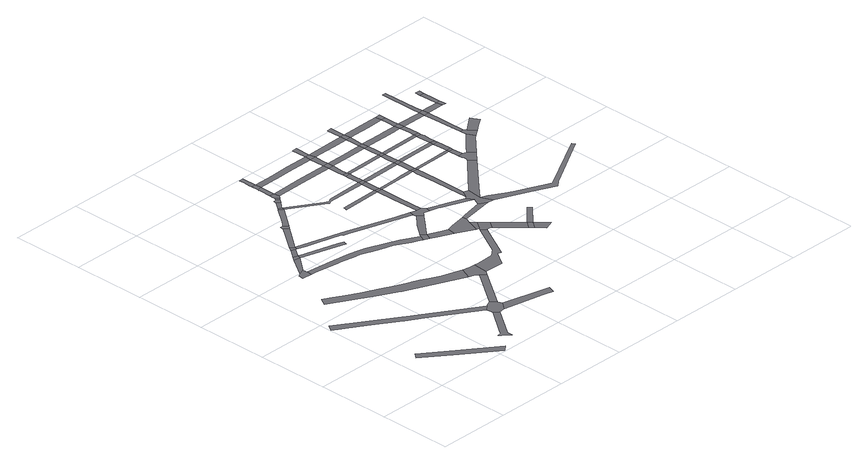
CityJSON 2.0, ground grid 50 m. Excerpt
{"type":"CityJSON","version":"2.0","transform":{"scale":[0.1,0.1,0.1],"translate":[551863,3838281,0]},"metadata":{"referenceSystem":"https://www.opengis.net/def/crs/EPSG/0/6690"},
"CityObjects":{
"road1":{"type":"Road","attributes":{"RoadStructureAttribute.sectionType":"1"},"geometry":[{"type":"MultiSurface","lod":"1","boundaries":[[[0,1,2,3,4,5]]]}]},
"road2":{"type":"Road","attributes":{"RoadStructureAttribute.sectionType":"1"},"geometry":[{"type":"MultiSurface","lod":"1","boundaries":[[[6,7,8,9,10,11,12,13,14,15,16]]]}]},
"road3":{"type":"Road","geometry":[{"type":"MultiSurface","lod":"1","boundaries":[[[17,18,19,20,21,22]]]}]},
"road4":{"type":"Road","attributes":{"RoadStructureAttribute.sectionType":"1"},"geometry":[{"type":"MultiSurface","lod":"1","boundaries":[[[23,24,25,26,27,28,29,30]]]}]},
"road5":{"type":"Road","attributes":{"RoadStructureAttribute.sectionType":"1"},"geometry":[{"type":"MultiSurface","lod":"1","boundaries":[[[31,18,17,32]]]}]},
"road6":{"type":"Road","attributes":{"RoadStructureAttribute.sectionType":"1"},"geometry":[{"type":"MultiSurface","lod":"1","boundaries":[[[33,34,35,36,37,38,39,40,41,42,43,44,45,46,47,48,49,50,51,52]]]}]},
"road7":{"type":"Road","geometry":[{"type":"MultiSurface","lod":"1","boundaries":[[[53,31,32,54]]]}]},
"road8":{"type":"Road","geometry":[{"type":"MultiSurface","lod":"1","boundaries":[[[55,56,16,15,57,23,30,58,59,60]]]}]},
"road9":{"type":"Road","attributes":{"RoadStructureAttribute.sectionType":"1"},"geometry":[{"type":"MultiSurface","lod":"1","boundaries":[[[61,53,54,62]]]}]},
"road10":{"type":"Road","geometry":[{"type":"MultiSurface","lod":"1","boundaries":[[[63,61,62,64,65]]]}]},
"road11":{"type":"Road","attributes":{"RoadStructureAttribute.sectionType":"1"},"geometry":[{"type":"MultiSurface","lod":"1","boundaries":[[[66,67,68,69,54,32]]]}]},
"road12":{"type":"Road","attributes":{"RoadStructureAttribute.sectionType":"1"},"geometry":[{"type":"MultiSurface","lod":"1","boundaries":[[[70,71,72,63,65,73,74]]]}]},
"road13":{"type":"Road","attributes":{"RoadStructureAttribute.sectionType":"1"},"geometry":[{"type":"MultiSurface","lod":"1","boundaries":[[[75,55,60,76]]]}]},
"road14":{"type":"Road","attributes":{"RoadStructureAttribute.sectionType":"1"},"geometry":[{"type":"MultiSurface","lod":"1","boundaries":[[[77,78,79,80,59,58]]]}]},
"road15":{"type":"Road","attributes":{"RoadStructureAttribute.sectionType":"1"},"geometry":[{"type":"MultiSurface","lod":"1","boundaries":[[[81,82,83,84,85,86,22,21,87,88,89,90,91,92,93,94,95,96,97,98,99]]]}]},
"road16":{"type":"Road","geometry":[{"type":"MultiSurface","lod":"1","boundaries":[[[100,70,74,101,102]]]}]},
"road17":{"type":"Road","geometry":[{"type":"MultiSurface","lod":"1","boundaries":[[[103,104,52,51,105,106,75,76,107,108]]]}]},
"road18":{"type":"Road","attributes":{"RoadStructureAttribute.sectionType":"1"},"geometry":[{"type":"MultiSurface","lod":"1","boundaries":[[[109,110,111,102,101,112,113]]]}]},
"road19":{"type":"Road","attributes":{"RoadStructureAttribute.sectionType":"1"},"geometry":[{"type":"MultiSurface","lod":"1","boundaries":[[[114,115,116,117,65,64,118,119,120,121,122,123,124,125]]]}]},
"road20":{"type":"Road","geometry":[{"type":"MultiSurface","lod":"1","boundaries":[[[126,109,113,127]]]}]},
"road21":{"type":"Road","attributes":{"RoadStructureAttribute.sectionType":"1"},"geometry":[{"type":"MultiSurface","lod":"1","boundaries":[[[128,126,127,129,130]]]}]},
"road22":{"type":"Road","geometry":[{"type":"MultiSurface","lod":"1","boundaries":[[[131,132,133,128,130,134]]]}]},
"road23":{"type":"Road","attributes":{"RoadStructureAttribute.sectionType":"1"},"geometry":[{"type":"MultiSurface","lod":"1","boundaries":[[[135,136,131,134,137]]]}]},
"road24":{"type":"Road","geometry":[{"type":"MultiSurface","lod":"1","boundaries":[[[138,99,98,139,140]]]}]},
"road25":{"type":"Road","geometry":[{"type":"MultiSurface","lod":"1","boundaries":[[[141,142,135,137,143,144]]]}]},
"road26":{"type":"Road","attributes":{"RoadStructureAttribute.sectionType":"1"},"geometry":[{"type":"MultiSurface","lod":"1","boundaries":[[[145,146,147,148,149,108,107,150,151,152,153]]]}]},
"road27":{"type":"Road","geometry":[{"type":"MultiSurface","lod":"1","boundaries":[[[154,155,156,157,141,144]]]}]},
"road28":{"type":"Road","geometry":[{"type":"MultiSurface","lod":"1","boundaries":[[[158,155,154,159]]]}]},
"road29":{"type":"Road","attributes":{"RoadStructureAttribute.sectionType":"1"},"geometry":[{"type":"MultiSurface","lod":"1","boundaries":[[[160,140,139,161,162,163]]]}]},
"road30":{"type":"Road","geometry":[{"type":"MultiSurface","lod":"1","boundaries":[[[164,165,166,167,158,159]]]}]},
"road31":{"type":"Road","attributes":{"RoadStructureAttribute.sectionType":"1"},"geometry":[{"type":"MultiSurface","lod":"1","boundaries":[[[168,169,170,171,138,140,172,173,174,175]]]}]},
"road32":{"type":"Road","attributes":{"RoadStructureAttribute.sectionType":"1"},"geometry":[{"type":"MultiSurface","lod":"1","boundaries":[[[176,177,178,127,113,179,180,181,182,183]]]}]},
"road33":{"type":"Road","attributes":{"RoadStructureAttribute.sectionType":"1"},"geometry":[{"type":"MultiSurface","lod":"1","boundaries":[[[184,185,186,163,162,187,188,189]]]}]},
"road34":{"type":"Road","attributes":{"RoadStructureAttribute.sectionType":"1"},"geometry":[{"type":"MultiSurface","lod":"1","boundaries":[[[190,191,192,193,194,195]]]}]},
"road35":{"type":"Road","geometry":[{"type":"MultiSurface","lod":"1","boundaries":[[[125,124,168,175,196,197,198,199,200]]]}]},
"road36":{"type":"Road","attributes":{"RoadStructureAttribute.sectionType":"1"},"geometry":[{"type":"MultiSurface","lod":"1","boundaries":[[[201,202,203,204,144,143,205,206]]]}]},
"road37":{"type":"Road","attributes":{"RoadStructureAttribute.sectionType":"1"},"geometry":[{"type":"MultiSurface","lod":"1","boundaries":[[[188,187,207,208]]]}]},
"road38":{"type":"Road","geometry":[{"type":"MultiSurface","lod":"1","boundaries":[[[208,207,145,153,209,210,211]]]}]},
"road39":{"type":"Road","attributes":{"RoadStructureAttribute.sectionType":"1"},"geometry":[{"type":"MultiSurface","lod":"1","boundaries":[[[212,213,214,159,154,215,216,217]]]}]},
"road40":{"type":"Road","attributes":{"RoadStructureAttribute.sectionType":"1"},"geometry":[{"type":"MultiSurface","lod":"1","boundaries":[[[195,218,200,199,219,220]]]}]},
"road41":{"type":"Road","attributes":{"RoadStructureAttribute.sectionType":"1"},"geometry":[{"type":"MultiSurface","lod":"1","boundaries":[[[211,210,221,222,223]]]}]},
"road42":{"type":"Road","geometry":[{"type":"MultiSurface","lod":"1","boundaries":[[[190,195,220,224]]]}]},
"road43":{"type":"Road","attributes":{"RoadStructureAttribute.sectionType":"1"},"geometry":[{"type":"MultiSurface","lod":"1","boundaries":[[[225,226,182,227,190,224]]]}]},
"road44":{"type":"Road","geometry":[{"type":"MultiSurface","lod":"1","boundaries":[[[183,182,226,228]]]}]},
"road45":{"type":"Road","attributes":{"RoadStructureAttribute.sectionType":"1"},"geometry":[{"type":"MultiSurface","lod":"1","boundaries":[[[229,230,198,197,231,232,233,234,235,236]]]}]},
"road46":{"type":"Road","geometry":[{"type":"MultiSurface","lod":"1","boundaries":[[[223,222,237,238]]]}]},
"road47":{"type":"Road","attributes":{"RoadStructureAttribute.sectionType":"1"},"geometry":[{"type":"MultiSurface","lod":"1","boundaries":[[[239,240,241,183,228,242,243]]]}]},
"road48":{"type":"Road","attributes":{"RoadStructureAttribute.sectionType":"1"},"geometry":[{"type":"MultiSurface","lod":"1","boundaries":[[[244,245,184,189,246]]]}]},
"road49":{"type":"Road","geometry":[{"type":"MultiSurface","lod":"1","boundaries":[[[247,239,243,248]]]}]},
"road50":{"type":"Road","attributes":{"RoadStructureAttribute.sectionType":"1"},"geometry":[{"type":"MultiSurface","lod":"1","boundaries":[[[249,250,251,252,238,237]]]}]},
"road51":{"type":"Road","attributes":{"RoadStructureAttribute.sectionType":"1"},"geometry":[{"type":"MultiSurface","lod":"1","boundaries":[[[206,253,247,248,254,255]]]}]},
"road52":{"type":"Road","geometry":[{"type":"MultiSurface","lod":"1","boundaries":[[[201,206,255,256,257]]]}]},
"road53":{"type":"Road","attributes":{"RoadStructureAttribute.sectionType":"1"},"geometry":[{"type":"MultiSurface","lod":"1","boundaries":[[[258,259,217,260,201,257]]]}]},
"road54":{"type":"Road","geometry":[{"type":"MultiSurface","lod":"1","boundaries":[[[261,262,223,238]]]}]},
"road55":{"type":"Road","attributes":{"RoadStructureAttribute.sectionType":"1"},"geometry":[{"type":"MultiSurface","lod":"1","boundaries":[[[263,264,265,224,220,266,267,268]]]}]},
"road56":{"type":"Road","geometry":[{"type":"MultiSurface","lod":"1","boundaries":[[[269,212,217,259]]]}]},
"road57":{"type":"Road","attributes":{"RoadStructureAttribute.sectionType":"1"},"geometry":[{"type":"MultiSurface","lod":"1","boundaries":[[[270,271,212,269]]]}]},
"road58":{"type":"Road","geometry":[{"type":"MultiSurface","lod":"1","boundaries":[[[272,273,236,235,244,246,274,275,276]]]}]},
"road59":{"type":"Road","attributes":{"RoadStructureAttribute.sectionType":"1"},"geometry":[{"type":"MultiSurface","lod":"1","boundaries":[[[277,278,279,228,226,280,281,282]]]}]},
"road60":{"type":"Road","attributes":{"RoadStructureAttribute.sectionType":"1"},"geometry":[{"type":"MultiSurface","lod":"1","boundaries":[[[283,284,285,248,243,286,287]]]}]},
"road61":{"type":"Road","attributes":{"RoadStructureAttribute.sectionType":"1"},"geometry":[{"type":"MultiSurface","lod":"1","boundaries":[[[288,289,290,291,268,292,293,294,273,272]]]}]},
"road62":{"type":"Road","attributes":{"RoadStructureAttribute.sectionType":"1"},"geometry":[{"type":"MultiSurface","lod":"1","boundaries":[[[295,296,297,257,256,298,299]]]}]},
"road63":{"type":"Road","geometry":[{"type":"MultiSurface","lod":"1","boundaries":[[[263,268,291,300]]]}]},
"road64":{"type":"Road","attributes":{"RoadStructureAttribute.sectionType":"1"},"geometry":[{"type":"MultiSurface","lod":"1","boundaries":[[[301,302,269,259,303,304]]]}]},
"road65":{"type":"Road","attributes":{"RoadStructureAttribute.sectionType":"1"},"geometry":[{"type":"MultiSurface","lod":"1","boundaries":[[[305,306,282,307,263,300]]]}]},
"road66":{"type":"Road","geometry":[{"type":"MultiSurface","lod":"1","boundaries":[[[308,277,282,306]]]}]},
"road67":{"type":"Road","attributes":{"RoadStructureAttribute.sectionType":"1"},"geometry":[{"type":"MultiSurface","lod":"1","boundaries":[[[309,310,287,311,277,308]]]}]},
"road68":{"type":"Road","geometry":[{"type":"MultiSurface","lod":"1","boundaries":[[[312,283,287,310]]]}]},
"road69":{"type":"Road","attributes":{"RoadStructureAttribute.sectionType":"1"},"geometry":[{"type":"MultiSurface","lod":"1","boundaries":[[[313,314,276,275,315,316]]]}]},
"road70":{"type":"Road","attributes":{"RoadStructureAttribute.sectionType":"1"},"geometry":[{"type":"MultiSurface","lod":"1","boundaries":[[[299,317,283,312,318,319]]]}]},
"road71":{"type":"Road","geometry":[{"type":"MultiSurface","lod":"1","boundaries":[[[320,295,299,319]]]}]},
"road72":{"type":"Road","attributes":{"RoadStructureAttribute.sectionType":"1"},"geometry":[{"type":"MultiSurface","lod":"1","boundaries":[[[321,322,304,323,295,320]]]}]},
"road73":{"type":"Road","geometry":[{"type":"MultiSurface","lod":"1","boundaries":[[[301,304,322,324]]]}]},
"road74":{"type":"Road","attributes":{"RoadStructureAttribute.sectionType":"1"},"geometry":[{"type":"MultiSurface","lod":"1","boundaries":[[[325,326,327,300,291,328,329,330]]]}]},
"road75":{"type":"Road","attributes":{"RoadStructureAttribute.sectionType":"1"},"geometry":[{"type":"MultiSurface","lod":"1","boundaries":[[[331,332,301,324]]]}]},
"road76":{"type":"Road","attributes":{"RoadStructureAttribute.sectionType":"1"},"geometry":[{"type":"MultiSurface","lod":"1","boundaries":[[[333,334,308,306,335,336,337,338]]]}]},
"road77":{"type":"Road","attributes":{"RoadStructureAttribute.sectionType":"1"},"geometry":[{"type":"MultiSurface","lod":"1","boundaries":[[[339,340,341,312,310,342,343,344,345]]]}]},
"road78":{"type":"Road","attributes":{"RoadStructureAttribute.sectionType":"1"},"geometry":[{"type":"MultiSurface","lod":"1","boundaries":[[[346,347,348,320,319,349,350,351,352,353]]]}]},
"road79":{"type":"Road","attributes":{"RoadStructureAttribute.sectionType":"1"},"geometry":[{"type":"MultiSurface","lod":"1","boundaries":[[[354,355,356,357,358,359,275,274,360,361,362,363]]]}]},
"road80":{"type":"Road","attributes":{"RoadStructureAttribute.sectionType":"1"},"geometry":[{"type":"MultiSurface","lod":"1","boundaries":[[[364,330,365,366]]]}]},
"road81":{"type":"Road","geometry":[{"type":"MultiSurface","lod":"1","boundaries":[[[366,365,367,368,369,313,316,370,371]]]}]},
"road82":{"type":"Road","attributes":{"RoadStructureAttribute.sectionType":"1"},"geometry":[{"type":"MultiSurface","lod":"1","boundaries":[[[372,373,324,322,374,375]]]}]},
"road83":{"type":"Road","geometry":[{"type":"MultiSurface","lod":"1","boundaries":[[[376,325,330,364]]]}]},
"road84":{"type":"Road","attributes":{"RoadStructureAttribute.sectionType":"1"},"geometry":[{"type":"MultiSurface","lod":"1","boundaries":[[[377,378,338,379,325,376]]]}]},
"road85":{"type":"Road","geometry":[{"type":"MultiSurface","lod":"1","boundaries":[[[333,338,378,380]]]}]},
"road86":{"type":"Road","attributes":{"RoadStructureAttribute.sectionType":"1"},"geometry":[{"type":"MultiSurface","lod":"1","boundaries":[[[381,382,383,345,384,385,333,380]]]}]},
"road87":{"type":"Road","geometry":[{"type":"MultiSurface","lod":"1","boundaries":[[[339,345,383,386]]]}]},
"road88":{"type":"Road","attributes":{"RoadStructureAttribute.sectionType":"1"},"geometry":[{"type":"MultiSurface","lod":"1","boundaries":[[[352,387,339,386,388]]]}]},
"road89":{"type":"Road","geometry":[{"type":"MultiSurface","lod":"1","boundaries":[[[389,353,352,388]]]}]},
"road90":{"type":"Road","attributes":{"RoadStructureAttribute.sectionType":"1"},"geometry":[{"type":"MultiSurface","lod":"1","boundaries":[[[390,391,392,393,371,370,394,395,396]]]}]},
"road91":{"type":"Road","geometry":[{"type":"MultiSurface","lod":"1","boundaries":[[[397,398,375,399,353,389]]]}]},
"road92":{"type":"Road","geometry":[{"type":"MultiSurface","lod":"1","boundaries":[[[400,372,375,398]]]}]},
"road93":{"type":"Road","attributes":{"RoadStructureAttribute.sectionType":"1"},"geometry":[{"type":"MultiSurface","lod":"1","boundaries":[[[389,388,401,402,403]]]}]},
"road94":{"type":"Road","geometry":[{"type":"MultiSurface","lod":"1","boundaries":[[[404,405,390,396,406,407]]]}]},
"road95":{"type":"Road","attributes":{"RoadStructureAttribute.sectionType":"1"},"geometry":[{"type":"MultiSurface","lod":"1","boundaries":[[[408,409,410,402,411,412,405,404]]]}]},
"road96":{"type":"Road","geometry":[{"type":"MultiSurface","lod":"1","boundaries":[[[413,403,402,410]]]}]},
"road97":{"type":"Road","attributes":{"RoadStructureAttribute.sectionType":"1"},"geometry":[{"type":"MultiSurface","lod":"1","boundaries":[[[414,415,407,406,416,417]]]}]},
"road98":{"type":"Road","attributes":{"RoadStructureAttribute.sectionType":"1"},"geometry":[{"type":"MultiSurface","lod":"1","boundaries":[[[418,419,403,413,420,421]]]}]},
"road99":{"type":"Road","attributes":{"RoadStructureAttribute.sectionType":"1"},"geometry":[{"type":"MultiSurface","lod":"1","boundaries":[[[413,410,422,423]]]}]},
"road100":{"type":"Road","geometry":[{"type":"MultiSurface","lod":"1","boundaries":[[[424,423,422,425]]]}]},
"road101":{"type":"Road","attributes":{"RoadStructureAttribute.sectionType":"1"},"geometry":[{"type":"MultiSurface","lod":"1","boundaries":[[[426,427,428,429,423,424]]]}]},
"road102":{"type":"Road","geometry":[{"type":"MultiSurface","lod":"1","boundaries":[[[430,431,428,427]]]}]}
},
"vertices":[
[332,173,0],[550,5,0],[592,43,0],[350,221,0],[153,367,0],[126,331,0],
[511,653,0],[432,702,0],[410,716,0],[35,960,0],[7,914,0],[197,796,0],[385,676,0],[390,673,0],[494,608,0],[815,408,0],[850,440,0],
[395,1511,0],[352,1498,0],[330,1485,0],[328,1451,0],[395,1444,0],[397,1481,0],
[821,363,0],[700,196,0],[675,161,0],[646,156,0],[664,140,0],[714,99,0],[713,142,0],[854,335,0],
[441,1629,0],[483,1623,0],
[991,847,0],[916,873,0],[843,908,0],[790,932,0],[743,954,0],[717,961,0],[654,990,0],[564,1030,0],[439,1089,0],[356,1130,0],[270,1178,0],[228,1201,0],[198,1149,0],[480,992,0],[622,920,0],[625,918,0],[703,881,0],[705,881,0],[1016,748,0],[1051,830,0],
[463,1659,0],[496,1649,0],
[892,456,0],[863,445,0],[819,378,0],[894,343,0],[936,394,0],[928,426,0],
[513,1724,0],[538,1709,0],
[525,1747,0],[548,1706,0],[556,1730,0],
[792,1532,0],[795,1547,0],[799,1562,0],[762,1573,0],
[660,1928,0],[611,1863,0],[528,1751,0],[654,1856,0],[691,1904,0],
[1075,715,0],[1113,688,0],
[1178,283,0],[1244,269,0],[1261,317,0],[1220,327,0],
[1046,1337,0],[856,1410,0],[830,1418,0],[770,1434,0],[700,1446,0],[574,1461,0],[428,1441,0],[598,1418,0],[621,1415,0],[728,1396,0],[761,1389,0],[813,1372,0],[829,1367,0],[899,1343,0],[971,1319,0],[1074,1267,0],[1109,1251,0],[1141,1236,0],[1159,1276,0],
[663,1950,0],[708,1925,0],[678,1948,0],
[1107,819,0],[1099,820,0],[1050,733,0],[1070,725,0],[1132,716,0],[1142,816,0],
[798,2099,0],[718,1992,0],[700,1969,0],[744,1972,0],[826,2077,0],
[1222,1538,0],[903,1636,0],[902,1636,0],[558,1729,0],[610,1689,0],[681,1668,0],[851,1625,0],[851,1615,0],[892,1603,0],[1272,1487,0],[1305,1477,0],[1315,1509,0],
[805,2108,0],[829,2097,0],
[848,2165,0],[836,2106,0],[870,2146,0],
[870,2190,0],[860,2183,0],[849,2183,0],[892,2172,0],
[880,2203,0],[875,2198,0],[902,2184,0],
[1171,1290,0],[1179,1218,0],[1202,1266,0],
[881,2246,0],[880,2223,0],[918,2203,0],[915,2246,0],
[1456,1070,0],[1341,858,0],[1289,820,0],[1244,817,0],[1169,813,0],[1265,709,0],[1334,810,0],[1356,800,0],[1489,1044,0],
[914,2351,0],[882,2341,0],[882,2340,0],[882,2324,0],
[883,2393,0],[913,2393,0],
[1283,1231,0],[1226,1196,0],[1322,1151,0],[1332,1210,0],
[912,2495,0],[882,2494,0],[885,2458,0],[883,2413,0],
[1312,1457,0],[1307,1451,0],[1251,1394,0],[1241,1381,0],[1208,1273,0],[1292,1366,0],[1339,1419,0],[1346,1427,0],
[1103,1960,0],[1075,1945,0],[1048,1961,0],[1038,1944,0],[1065,1927,0],[1083,1937,0],[1353,1940,0],[1355,1970,0],
[1490,1248,0],[1382,1225,0],[1368,1221,0],[1448,1091,0],[1475,1176,0],[1495,1217,0],
[1354,1838,0],[1128,1833,0],[1086,1832,0],[1085,1827,0],[1079,1805,0],[1354,1813,0],
[1367,1450,0],[1408,1439,0],[1417,1473,0],[1395,1498,0],[1360,1495,0],
[1352,2255,0],[1264,2253,0],[1130,2250,0],[954,2246,0],[1130,2206,0],[1352,2210,0],
[1464,1084,0],[1506,1143,0],
[1511,1044,0],[1524,1039,0],[1559,1088,0],
[1351,2402,0],[1192,2399,0],[1057,2396,0],[1091,2353,0],[1164,2354,0],[1349,2357,0],
[1356,1680,0],[1393,1668,0],[1391,1813,0],
[1537,1027,0],[1674,880,0],[1710,929,0],
[1391,1833,0],
[1391,1871,0],[1390,1940,0],[1353,1866,0],
[1390,1968,0],
[1547,1423,0],[1479,1450,0],[1469,1422,0],[1488,1416,0],[1523,1402,0],[1613,1366,0],[1689,1336,0],[1658,1381,0],
[1698,854,0],[1733,902,0],
[1354,2072,0],[1354,2052,0],[1355,1977,0],[1391,2046,0],[1391,2073,0],
[1664,1286,0],[1519,1254,0],[1719,1254,0],
[1354,2095,0],[1386,2095,0],
[1711,840,0],[1749,799,0],[1809,822,0],[1751,883,0],
[1353,2128,0],[1387,2134,0],[1390,2207,0],
[1390,2213,0],[1390,2253,0],
[1390,2305,0],[1391,2358,0],[1350,2304,0],
[1857,1023,0],[1836,1048,0],
[1669,1846,0],[1594,1842,0],[1530,1839,0],[1531,1817,0],[1626,1819,0],[1669,1821,0],
[1386,2403,0],
[1387,2506,0],[1350,2505,0],
[1707,1444,0],[1676,1391,0],[1762,1252,0],[1726,1329,0],[1740,1434,0],
[1667,1973,0],[1652,1973,0],[1528,1970,0],[1428,1941,0],[1528,1943,0],[1668,1946,0],
[1666,2103,0],[1657,2103,0],[1527,2099,0],[1527,2075,0],[1664,2078,0],
[1707,1567,0],[1707,1651,0],[1706,1760,0],[1706,1821,0],[1669,1787,0],[1672,1645,0],[1673,1536,0],
[1664,2258,0],[1631,2257,0],[1525,2255,0],[1526,2214,0],[1665,2216,0],
[1704,1839,0],
[1660,2408,0],[1579,2406,0],[1553,2358,0],[1661,2358,0],
[1704,1894,0],[1705,1948,0],[1668,1893,0],
[1700,1973,0],
[1699,2026,0],[1699,2078,0],[1665,2025,0],
[1698,2103,0],
[1985,1676,0],[1955,1647,0],[1810,1415,0],[2024,1633,0],
[1665,2158,0],[1698,2159,0],[1697,2213,0],
[1694,2261,0],
[1696,2309,0],[1698,2361,0],[1663,2309,0],
[1693,2408,0],
[1986,1846,0],[1967,1846,0],[1839,1842,0],[1838,1824,0],[1950,1826,0],[1986,1826,0],
[1694,2517,0],[1659,2512,0],
[1982,1979,0],[1841,1976,0],[1712,1949,0],[1842,1950,0],[1969,1951,0],[1982,1951,0],
[1981,2109,0],[1930,2108,0],[1839,2106,0],[1716,2079,0],[1839,2081,0],[1971,2084,0],[1979,2084,0],
[1938,2261,0],[1880,2261,0],[1837,2261,0],[1725,2214,0],[1837,2216,0],[1918,2218,0],[1977,2219,0],[1974,2261,0],
[2553,1365,0],[2145,1133,0],[2035,1180,0],[1915,1231,0],[1869,1258,0],[1774,1309,0],[2002,1146,0],[2143,1083,0],[2181,1118,0],[2566,1342,0],
[2020,1827,0],[1987,1751,0],[2022,1752,0],
[1987,1721,0],[1995,1709,0],[1995,1694,0],[2091,1701,0],[2047,1744,0],
[1970,2414,0],[1882,2412,0],[1860,2364,0],[1971,2366,0],
[2020,1847,0],
[2019,1909,0],[2018,1952,0],[1985,1868,0],
[2017,1972,0],
[2016,2015,0],[2016,2058,0],[2015,2084,0],[1979,2079,0],[1981,2018,0],
[2015,2106,0],
[1980,2146,0],[2012,2216,0],
[2007,2264,0],
[2200,1891,0],[2186,1878,0],[2158,1853,0],[2101,1797,0],[2214,1826,0],[2218,1829,0],[2227,1836,0],
[2006,2317,0],[2006,2366,0],[1972,2316,0],
[2005,2414,0],
[2027,2217,0],[2185,2218,0],[2187,2261,0],
[2225,1936,0],[2198,1935,0],[2276,1871,0],[2240,1921,0],
[2224,2063,0],[2223,2119,0],[2222,2221,0],[2189,2136,0],[2193,2050,0],
[2217,2266,0],
[2349,2005,0],[2308,1973,0],[2322,1904,0],[2379,1945,0],
[2184,2560,0],[2186,2322,0],[2215,2323,0],[2209,2560,0],
[2347,2222,0],[2339,2267,0],
[2369,2268,0],[2375,2220,0],
[2369,2328,0],[2368,2397,0],[2336,2397,0],[2338,2327,0],
[2370,2435,0],[2335,2434,0]
]}
